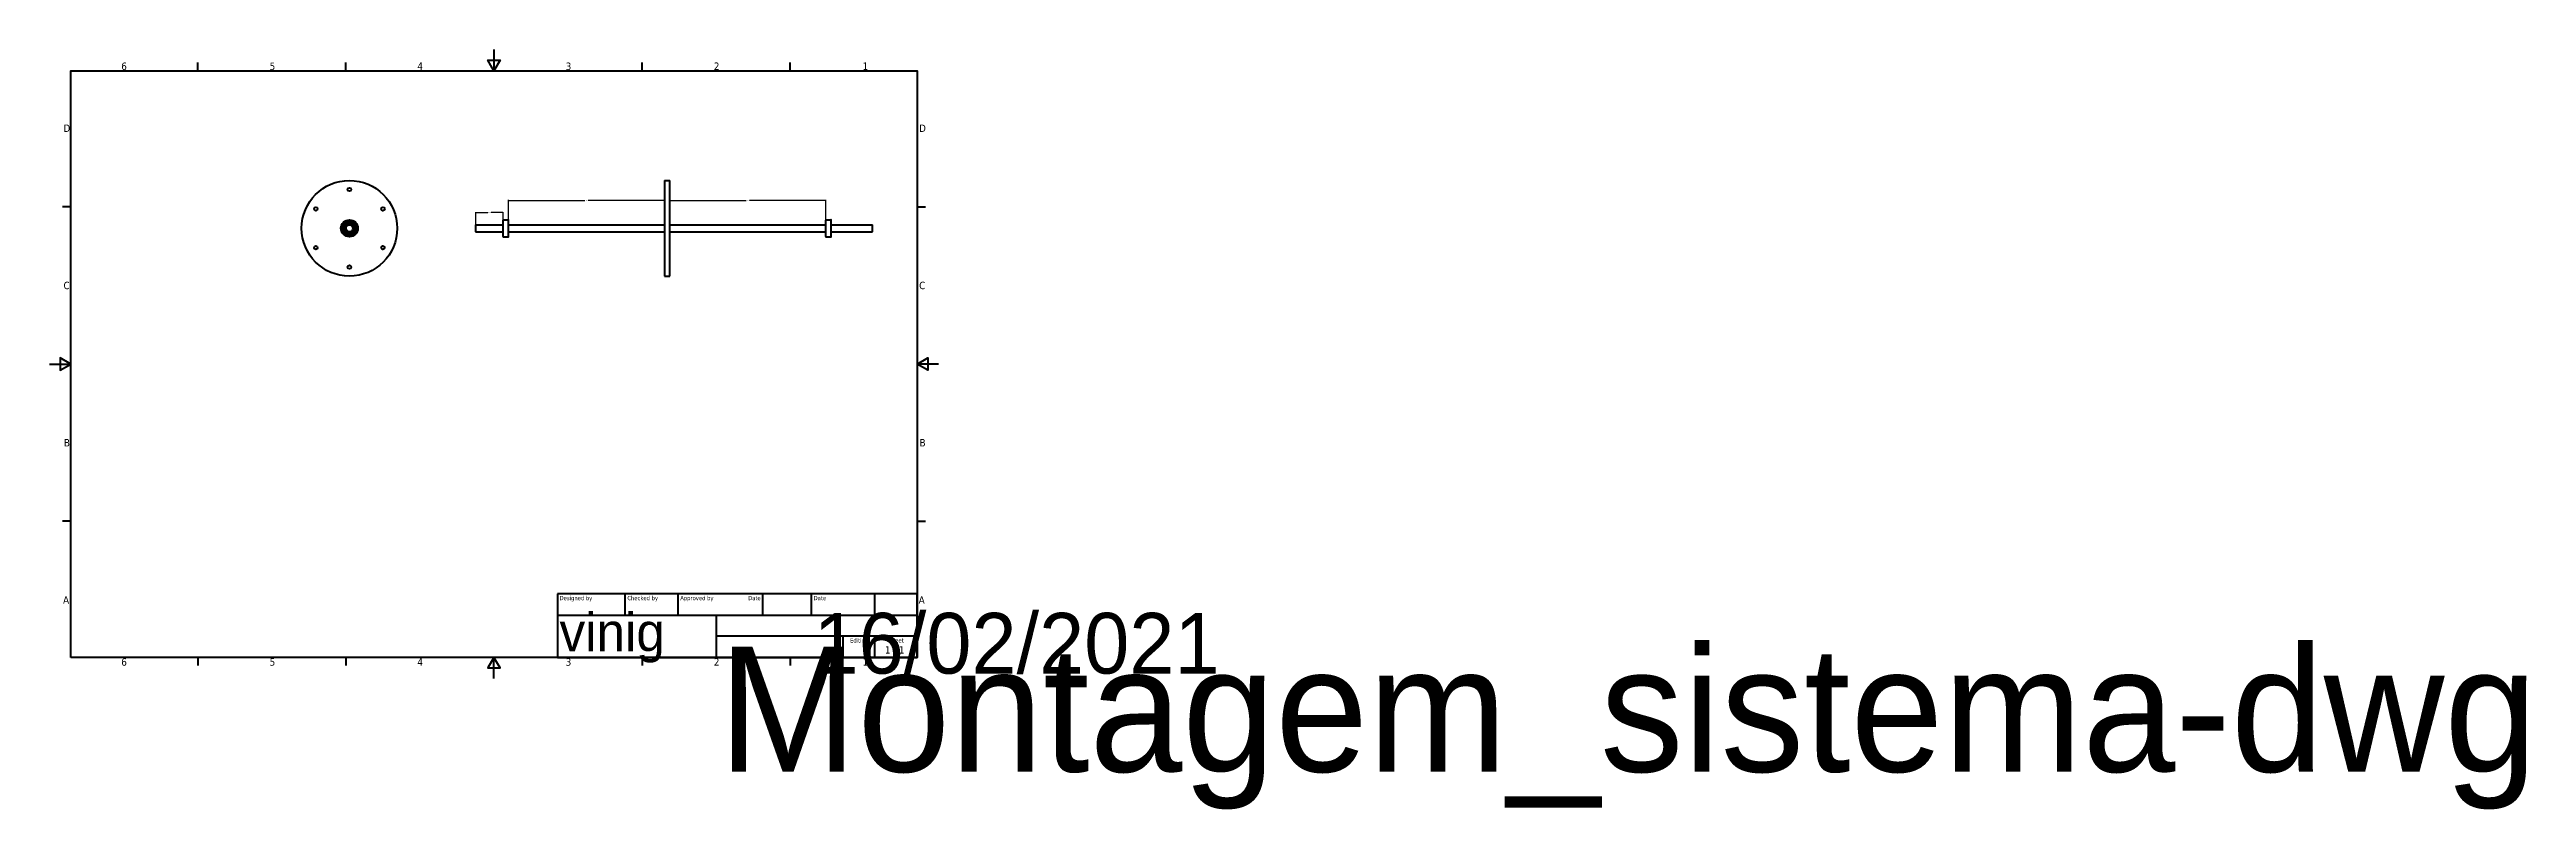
# Model space of a CAD drawing. Header units: millimetres. Extents: x 0 to 4682, y -247 to 1188.
import ezdxf
from ezdxf.enums import TextEntityAlignment as Align

# ---------------------------------------------------------------- set-up
doc = ezdxf.new("R2018")
doc.units = ezdxf.units.MM
doc.header["$LTSCALE"] = 4
for name, color, linetype, lineweight in [('Border (ISO)', 7, 'Continuous', 70), ('Title (ISO)', 7, 'Continuous', 50), ('Visible (ISO)', 7, 'Continuous', 50)]:
    doc.layers.add(name, color=color, linetype=linetype, lineweight=lineweight)
doc.styles.add('Note Text (ISO)', font='tahoma.ttf')
doc.styles.add('Text Style41', font='tahoma.ttf')
doc.dimstyles.new('1x5', dxfattribs={"dimscale": 5, "dimtxt": 0.18, "dimasz": 0.18, "dimexe": 0.18, "dimexo": 0.0625, "dimgap": 0.09, "dimtad": 0, "dimtih": 1, "dimtoh": 1, "dimdec": 4, "dimzin": 0, "dimdsep": 46, "dimtxsty": 'Standard', "dimcen": 0.09, "dimadec": 0, "dimazin": 0, "dimtfac": 1, "dimtdec": 4, "dimtofl": 0, "dimtmove": 0, "dimatfit": 3, "dimfxl": 1, "dimtolj": 1, "dimtzin": 0, "dimarcsym": 0})

# ---------------------------------------------------------------- blocks, each defined once
blk = doc.blocks.new('Borders Default Border')
at = {"layer": 'Border (ISO)'}
for p, q in [((70, 287), (70, 290.9)), ((140, 287), (140, 290.9)), ((280, 287), (280, 290.9)), ((350, 287), (350, 290.9)), ((10, 222.7), (6.1, 222.7)), ((410, 222.7), (413.9, 222.7)), ((10, 74.3), (6.1, 74.3)), ((410, 74.3), (413.9, 74.3)), ((70, 10), (70, 6.1)), ((140, 10), (140, 6.1)), ((280, 10), (280, 6.1)), ((350, 10), (350, 6.1))]:
    blk.add_line(p, q, dxfattribs=at)
at = {"layer": 'Border (ISO)', "flags": 128}
for points in [[(210, 297), (210, 287), (207.1, 292), (212.9, 292), (210, 287)], [(10, 10), (10, 287), (410, 287), (410, 10), (10, 10)], [(0, 148.5), (10, 148.5), (5, 151.4), (5, 145.6), (10, 148.5)], [(420, 148.5), (410, 148.5), (415, 151.4), (415, 145.6), (410, 148.5)], [(210, 0), (210, 10), (207.1, 5), (212.9, 5), (210, 10)]]:
    blk.add_lwpolyline(points, dxfattribs=at)
at = {"layer": 'Border (ISO)', "char_height": 3.5, "attachment_point": 7, "style": 'Note Text (ISO)'}
for s, insert in [('6', (33.9, 287.3)), ('5', (104, 287.3)), ('4', (173.8, 287.4)), ('3', (243.9, 287.3)), ('2', (313.9, 287.4)), ('1', (384.2, 287.4)), ('D', (6.6, 258.1)), ('D', (410.9, 258.1)), ('C', (6.6, 183.8)), ('C', (410.9, 183.8)), ('B', (6.8, 109.6)), ('B', (411.1, 109.6)), ('A', (6.4, 35.4)), ('A', (410.7, 35.4)), ('6', (33.9, 6)), ('5', (104, 6)), ('4', (173.8, 6.1)), ('3', (243.9, 6)), ('2', (313.9, 6.1)), ('1', (384.2, 6.1))]:
    blk.add_mtext(s, dxfattribs=dict(at, insert=insert))
blk = doc.blocks.new('Title Blocks ISO')
at = {"layer": 'Title (ISO)'}
for p, q in [((270.1, 130), (100.1, 130)), ((100.1, 130), (100.1, 100)), ((132.1, 120), (132.1, 130)), ((157.1, 120), (157.1, 130)), ((197.1, 120), (197.1, 130)), ((220.1, 120), (220.1, 130)), ((250.1, 120), (250.1, 130)), ((270.1, 100), (270.1, 130)), ((100.1, 120), (270.1, 120)), ((175.1, 120), (175.1, 100)), ((270.1, 110), (175.1, 110)), ((235.1, 100), (235.1, 110)), ((250.1, 100), (250.1, 110)), ((100.1, 100), (270.1, 100))]:
    blk.add_line(p, q, dxfattribs=at)
at = {"layer": 'Title (ISO)', "style": 'Text Style41'}
for s, p in [('Designed by', (101.1, 129)), ('Checked by', (133.1, 129)), ('Approved by', (158.1, 129)), ('Date', (221.1, 129))]:
    blk.add_text(s, height=2, dxfattribs=at).set_placement(p, align=Align.TOP_LEFT)
blk.add_text('Date', height=2, dxfattribs=at).set_placement((196.1, 129), align=Align.TOP_RIGHT)
for s, p in [('Edition', (242.6, 109)), ('Sheet', (260.1, 109))]:
    blk.add_text(s, height=2, dxfattribs=at).set_placement(p, align=Align.TOP_CENTER)
at = {"layer": 'Title (ISO)', "style": 'Note Text (ISO)'}
blk.add_text('1 / 1 ', height=3.5, dxfattribs=at).set_placement((260.1, 103.5), align=Align.MIDDLE_CENTER)
at = {"layer": 'Title (ISO)', "lineweight": 30, "flags": 104}
for tag, p in [('AUTHOR', (101.1, 121)), ('CHECKED_BY', (133.1, 121)), ('ENG_APPROVED_BY', (158.1, 121)), ('CREATION_DATE', (221.1, 121))]:
    blk.add_attdef(tag, text='', height=2.5, dxfattribs=at).set_placement(p, align=Align.BOTTOM_LEFT)
blk.add_attdef('ENG_APPROVAL_DATE', text='', height=2.5, dxfattribs=at).set_placement((196.1, 121), align=Align.BOTTOM_RIGHT)
for tag, p in [('COMPANY', (137.4, 110)), ('TITLE', (222.6, 115)), ('REVISION_NUMBER', (242.6, 103.5))]:
    blk.add_attdef(tag, text='', height=3.5, dxfattribs=at).set_placement(p, align=Align.MIDDLE_CENTER)
blk.add_attdef('PART_NUMBER', text='', height=3.5, dxfattribs=at).set_placement((176.1, 105), align=Align.MIDDLE_LEFT)
blk = doc.blocks.new('*D6')
at = {"color": 0, "lineweight": -2, "transparency": 16777216}
for p, q in [((867.4, 857.1), (867.4, 903.9)), ((868.3, 903), (1011.6, 903)), ((1161.5, 903), (1018.2, 903)), ((1162.4, 857.1), (1162.4, 903.9))]:
    blk.add_line(p, q, dxfattribs=at)
at = {"color": 0, "transparency": 16777216}
for points in [[(868.3, 903.1), (868.3, 902.9), (867.4, 903)], [(1161.5, 903.1), (1161.5, 902.9), (1162.4, 903)]]:
    blk.add_solid(points, dxfattribs=at)
at = {"layer": 'Defpoints', "color": 0, "transparency": 16777216}
for p in [(867.4, 903), (867.4, 856.8), (1162.4, 856.8)]:
    blk.add_point(p, dxfattribs=at)
at = {"color": 0, "transparency": 16777216, "insert": (1014.9, 903), "char_height": 0.9, "attachment_point": 5}
blk.add_mtext('\\A1;295.0000', dxfattribs=at)
blk = doc.blocks.new('*D7')
at = {"color": 0, "lineweight": -2, "transparency": 16777216}
for p, q in [((1172.4, 857.1), (1172.4, 903.9)), ((1173.3, 903), (1316.6, 903)), ((1466.5, 903), (1323.2, 903)), ((1467.4, 857.1), (1467.4, 903.9))]:
    blk.add_line(p, q, dxfattribs=at)
at = {"color": 0, "transparency": 16777216}
for points in [[(1173.3, 903.1), (1173.3, 902.9), (1172.4, 903)], [(1466.5, 903.1), (1466.5, 902.9), (1467.4, 903)]]:
    blk.add_solid(points, dxfattribs=at)
at = {"layer": 'Defpoints', "color": 0, "transparency": 16777216}
for p in [(1467.4, 903), (1172.4, 856.8), (1467.4, 856.8)]:
    blk.add_point(p, dxfattribs=at)
at = {"color": 0, "transparency": 16777216, "insert": (1319.9, 903), "char_height": 0.9, "attachment_point": 5}
blk.add_mtext('\\A1;295.0000', dxfattribs=at)
blk = doc.blocks.new('*D8')
at = {"color": 0, "lineweight": -2, "transparency": 16777216}
for p, q in [((806, 857.1), (806, 880.9)), ((806.9, 880), (828.7, 880)), ((856.5, 880), (834.7, 880)), ((857.4, 857.1), (857.4, 880.9))]:
    blk.add_line(p, q, dxfattribs=at)
at = {"color": 0, "transparency": 16777216}
for points in [[(806.9, 880.1), (806.9, 879.9), (806, 880)], [(856.5, 880.1), (856.5, 879.9), (857.4, 880)]]:
    blk.add_solid(points, dxfattribs=at)
at = {"layer": 'Defpoints', "color": 0, "transparency": 16777216}
for p in [(806, 880), (806, 856.8), (857.4, 856.8)]:
    blk.add_point(p, dxfattribs=at)
at = {"color": 0, "transparency": 16777216, "insert": (831.7, 880), "char_height": 0.9, "attachment_point": 5}
blk.add_mtext('\\A1;51.3625', dxfattribs=at)

msp = doc.modelspace()

# ---------------------------------------------------------------- linework, layer by layer
at = {"layer": 'Visible (ISO)'}
for p, q in [((1162.36251, 940.76658), (1162.36251, 760.06658)), ((1162.36251, 940.76658), (1172.36251, 940.76658)), ((1172.36251, 760.06658), (1172.36251, 940.76658)), ((805.36251, 856.76658), (805.36251, 844.06658)), ((805.36251, 856.76658), (857.36251, 856.76658)), ((805.36251, 844.06658), (857.36251, 844.06658)), ((857.36251, 835.01658), (857.36251, 865.81658)), ((857.96251, 866.41658), (866.76251, 866.41658)), ((867.36251, 835.01658), (867.36251, 865.81658)), ((867.36251, 856.76658), (1162.36251, 856.76658)), ((867.36251, 844.06658), (1162.36251, 844.06658)), ((1172.36251, 856.76658), (1467.36251, 856.76658)), ((1172.36251, 844.06658), (1467.36251, 844.06658)), ((1467.36251, 835.01658), (1467.36251, 865.81658)), ((1467.96251, 866.41658), (1476.76251, 866.41658)), ((1477.36251, 835.01658), (1477.36251, 865.81658)), ((1477.36251, 856.76658), (1555.36251, 856.76658)), ((1477.36251, 844.06658), (1555.36251, 844.06658)), ((1555.36251, 844.06658), (1555.36251, 856.76658)), ((857.96251, 834.41658), (866.76251, 834.41658)), ((1467.96251, 834.41658), (1476.76251, 834.41658)), ((1162.36251, 760.06658), (1172.36251, 760.06658))]:
    msp.add_line(p, q, dxfattribs=at)
for centre, radius in [((566.79422, 850.41658), 90.35), ((503.35786, 887.04158), 3.4), ((566.79422, 923.66658), 3.4), ((630.23058, 887.04158), 3.4), ((566.79422, 850.41658), 16), ((566.79422, 850.41658), 13.67), ((566.79422, 850.41658), 12.55625), ((566.79422, 850.41658), 11.4425), ((566.79422, 850.41658), 9.225), ((566.79422, 850.41658), 6.35), ((503.35786, 813.79158), 3.4), ((630.23058, 813.79158), 3.4), ((566.79422, 777.16658), 3.4)]:
    msp.add_circle(centre, radius, dxfattribs=at)
for centre, start, end in [((857.96251, 865.81658), 90, 180), ((866.76251, 865.81658), 0, 90), ((1467.96251, 865.81658), 90, 180), ((1476.76251, 865.81658), 0, 90), ((857.96251, 835.01658), 180, 270), ((866.76251, 835.01658), 270, 0), ((1467.96251, 835.01658), 180, 270), ((1476.76251, 835.01658), 270, 0)]:
    msp.add_arc(centre, 0.6, start, end, dxfattribs=at)

# ---------------------------------------------------------------- block references
at = {"xscale": 4, "yscale": 4, "zscale": 4}
msp.add_blockref('Borders Default Border', (0, 0), dxfattribs=at)
ref = msp.add_blockref('Title Blocks ISO', (559.71444, -360), dxfattribs=dict(xscale=4, yscale=4, zscale=4))
lines = msp.add_mtext('Montagem_sistema-dwg', dxfattribs={"layer": 'Title (ISO)', "insert": (1264, 60), "char_height": 236, "attachment_point": 1})
ref.add_attrib('PART_NUMBER', '', (1264, 60), dxfattribs={"flags": 104}).embed_mtext(lines)
lines = msp.add_mtext('vinig', dxfattribs={"layer": 'Title (ISO)', "insert": (964, 124), "char_height": 72.337099, "attachment_point": 1})
ref.add_attrib('AUTHOR', '', (964, 124), dxfattribs={"flags": 104}).embed_mtext(lines)
lines = msp.add_mtext('16/02/2021', dxfattribs={"layer": 'Title (ISO)', "insert": (1444, 124), "char_height": 114.666098, "attachment_point": 1})
ref.add_attrib('CREATION_DATE', '', (1444, 124), dxfattribs={"flags": 104}).embed_mtext(lines)

# ---------------------------------------------------------------- dimensions: what is measured, and where the dimension line sits
for base, p1, p2, picture, middle in [((867.36251, 903), (1162.36251, 856.76658), (867.36251, 856.76658), '*D6', (1014.86251, 903)), ((1467.36251, 903), (1172.36251, 856.76658), (1467.36251, 856.76658), '*D7', (1319.86251, 903)), ((806, 880), (857.36251, 856.76658), (806, 856.76658), '*D8', (831.68126, 880))]:
    dim = msp.add_linear_dim(base=base, p1=p1, p2=p2, dimstyle='1x5')
    dim.commit()
    dim.dimension.update_dxf_attribs({"geometry": picture, "text_midpoint": middle})

doc.saveas('drawing.dxf')
